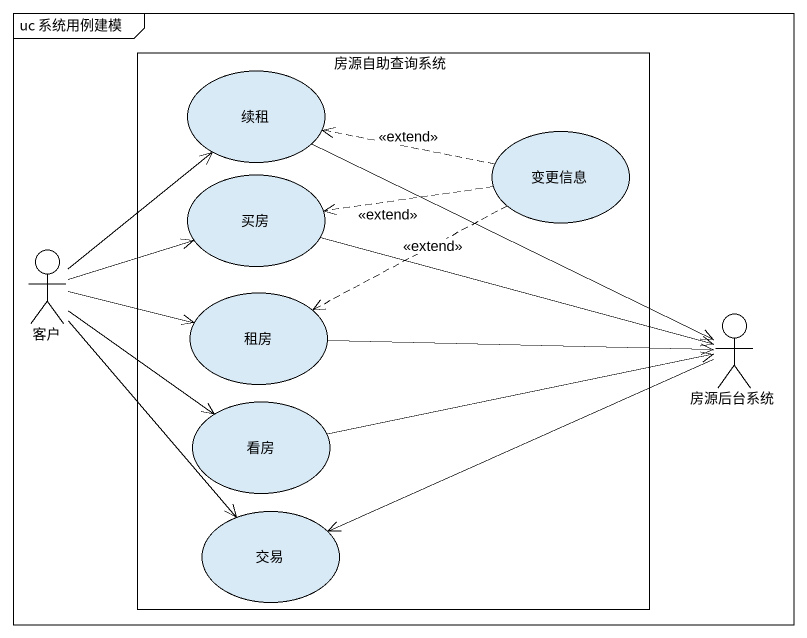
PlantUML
@startuml
mainframe uc 系统用例建模
rectangle 房源自助查询系统 {
  usecase 续租
  usecase 变更信息
  usecase 买房
  usecase 租房
  usecase 看房
  usecase 交易
}
actor 客户
actor 房源后台系统
变更信息 .left.> 续租 : <<extend>>
变更信息 .left.> 买房 : <<extend>>
变更信息 .left.> 租房 : <<extend>>
客户 -up-> 续租
客户 -right-> 买房
客户 -right-> 租房
客户 --> 看房
客户 --> 交易
房源后台系统 <-left- 续租
房源后台系统 <-left- 买房
房源后台系统 <-left- 租房
房源后台系统 <-left- 看房
交易 <-right- 房源后台系统
@enduml
